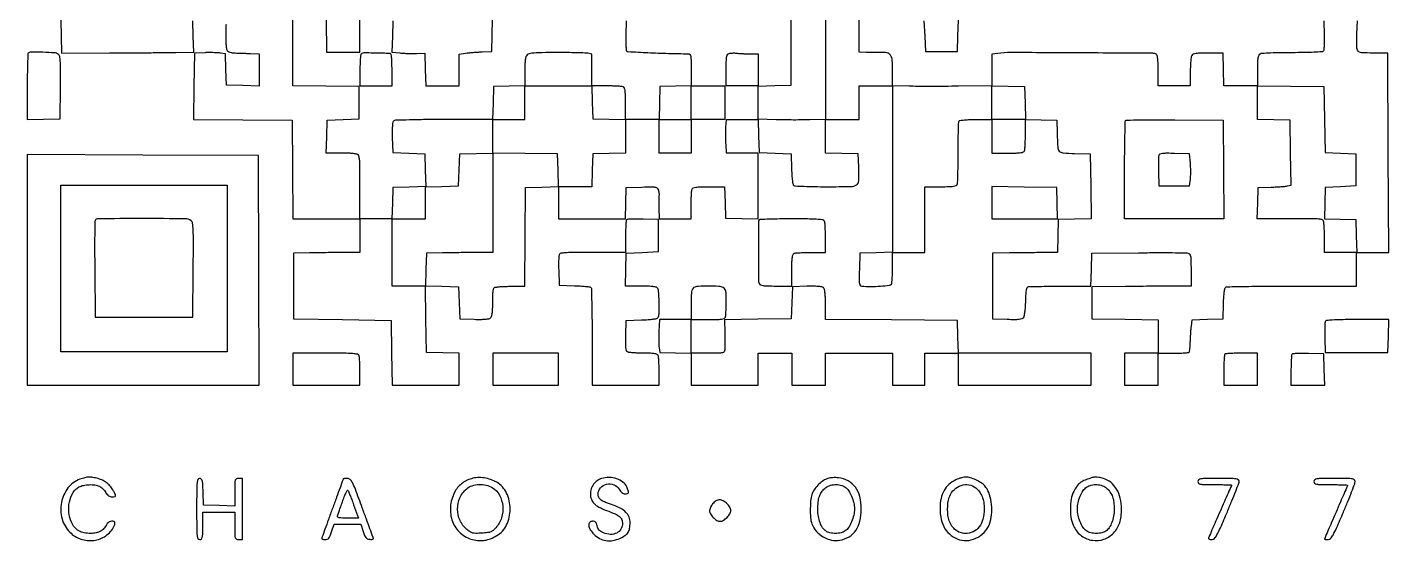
# Model space of a CAD drawing. Extents: x 179 to 1071, y 112 to 1107.
# Drawn here: x 179 to 1071, y 112 to 448 of the extents above; entities that cross this region are included whole.
import ezdxf

# ---------------------------------------------------------------- set-up
doc = ezdxf.new("R2010")
doc.units = 0

msp = doc.modelspace()

# ---------------------------------------------------------------- linework, layer by layer
for points in [[(702, 497.027706), (702, 442.547685), (702, 388.067663), (691.75, 387.783832, -0.004731), (686.981923, 387.69694, -0.002493), (681.059375, 387.674597, -0.00248), (674.994566, 387.712043, -0.003822), (669.75, 387.81054), (658, 388.121081), (658, 399.026709), (658, 409.932337), (668.75, 410.216168), (679.5, 410.5), (679.5, 442.5), (679.5, 474.5)], [(571.5, 452.5), (571.210352, 443.089648, 0.008055), (571.156654, 439.426942, 0.011889), (571.237748, 436.213125, 0.007219), (571.406881, 433.550798, 0.179583), (571.710352, 432.894746, 0.185337), (572.752469, 432.434798, 0.000748), (585.681974, 431.81845, 0.004015), (599.08223, 431.307527, 0.004237), (612.25, 431.022982, -0.239241), (613.1784, 430.536355, -0.113742), (613.707645, 429.255554, -0.037196), (613.949572, 426.60367, -0.004155), (614, 420.534983), (614, 410.069966), (603.75, 409.784983), (593.5, 409.5), (593.216168, 398.75), (592.932337, 388), (581.966168, 388), (571, 388), (571, 398.393011, 0.005351), (570.940414, 403.960143, 0.030363), (570.69735, 406.913621, 0.063068), (570.23239, 408.601595, 0.205218), (569.418213, 409.393011, 0.07203), (568.361889, 409.632106, 0.005915), (565.534475, 409.821697, 0.007831), (562.140776, 409.955695, 0.005951), (558.418213, 410), (549, 410), (549, 420.420545), (549, 430.841089), (546.25, 431.337605, 0.036417), (544.408747, 431.533184, 0.002417), (539.08538, 431.68328, 0.003482), (532.731606, 431.787438, 0.002596), (525.721505, 431.817137, 0.003179), (516.399903, 431.748971, 0.015877), (511.177823, 431.51162, 0.025032), (507.944543, 431.098034, 0.153212), (506.471505, 430.328648, 0.125257), (505.768133, 429.145022, 0.038106), (505.328325, 427.089553, 0.025619), (505.073636, 424.042376, 0.00804), (505, 419.463555), (505, 410.069966), (494.75, 409.784983), (484.5, 409.5), (484.216168, 398.75), (483.932337, 388), (452.216168, 387.984687, 0.002407), (439.966071, 387.919797, 0.003778), (429.438207, 387.733781, 0.001062), (420.293575, 387.483632, 0.134783), (419.211769, 387.152042, 0.19692), (418.604266, 386.294865, 0.033714), (418.278982, 384.282937, 0.023663), (418.138177, 381.195195, 0.006827), (418.211769, 376.417355), (418.5, 366.5), (429, 366), (439.5, 365.5), (439.783485, 354.784171), (440.06697, 344.068343), (429.283485, 343.784171), (418.5, 343.5), (418.215017, 333.25), (417.930034, 323), (407.465017, 323), (397, 323), (396.908897, 333.25, -0.002011), (396.88634, 337.885009, -0.00122), (396.895085, 343.367826, -0.001222), (396.930339, 348.807904, -0.002156), (396.989808, 353.300045, 0.008587), (396.991446, 357.642332, 0.018658), (396.811156, 360.971139, 0.020827), (396.483975, 363.41536, 0.130231), (395.958466, 364.550045, 0.149233), (394.887989, 365.254134, 0.038968), (392.851741, 365.683074, 0.025318), (389.730992, 365.930426, 0.007117), (384.843724, 366), (374.932337, 366), (375.216168, 376.75), (375.5, 387.5), (386, 388), (396.5, 388.5), (396.5, 399), (396.5, 409.5), (374.75, 409.769502), (353, 410.039005), (353, 442.553334), (353, 475.067663)], [(374.769888, 453.25), (375.039775, 432), (385.9622, 432), (396.884625, 432), (396.939239, 463.15124, 0.002127)], [(200.932742, 452.960029), (201.216371, 442.230014), (201.5, 431.5), (233, 431.619058, 0.000245), (245.92406, 431.67425, 0.000254), (258.708714, 431.741607, 0.000244), (269.783891, 431.810989, 0.001089), (276.284983, 431.869058), (288.069966, 432), (287.784983, 442.25), (287.5, 452.5)], [(309.315682, 450.197627, 0.035402), (309.070745, 447.679954, 0.006995), (309.015313, 443.143011, 0.009521), (309.086359, 439.729884, 0.012559), (309.288396, 436.624584, 0.010019), (309.571846, 434.061101, 0.108977), (309.923453, 433.089615, 0.138758), (310.563693, 432.515865, 0.042405), (311.787419, 432.040986, 0.037149), (313.366603, 431.702499, 0.026998), (315.158141, 431.553638, -0.000805), (317.228709, 431.490407, -0.000375), (319.913641, 431.40207, -0.000372), (322.73135, 431.30515, -0.00052), (325.25, 431.214023), (331, 431), (331, 420.466168), (331, 409.932337), (320.25, 410.216168), (309.5, 410.5), (309.215446, 420.711169), (308.930891, 430.922339), (305.715446, 431.450124, 0.026056), (304.019177, 431.638483, 0.007556), (301.388287, 431.752679, 0.007575), (298.415821, 431.791671, 0.008023), (295.5, 431.738954), (288.5, 431.5), (288.230536, 409.763879), (287.961073, 388.027758), (320.230536, 387.763879), (352.5, 387.5), (352.763853, 355.25), (353.027706, 323), (375.013853, 323), (397, 323), (397, 312), (397, 301), (385.75, 300.925726, 0.000756), (380.680609, 300.884593, 0.000467), (374.720312, 300.821651, 0.000468), (368.83123, 300.748444, 0.000842), (364, 300.675726), (353.5, 300.5), (353.5, 279), (353.5, 257.5), (385.5, 257), (417.5, 256.5), (417.769888, 235.25), (418.039775, 214), (440.019888, 214), (462, 214), (462, 224.466168), (462, 234.932337), (451.25, 235.216168), (440.5, 235.5), (440.230259, 257.335748), (439.960518, 279.171496), (450.730259, 278.835748), (461.5, 278.5), (462, 268), (462.5, 257.5), (471.850715, 257.211141, 0.009044), (475.957683, 257.15859, 0.018924), (479.150171, 257.296386, 0.020746), (481.513859, 257.587315, 0.132968), (482.600715, 258.083586, 0.151559), (483.265688, 259.104681, 0.036119), (483.681736, 261.113655, 0.025065), (483.9285, 264.120571, 0.007941), (484, 268.622445, -0.007031), (484.062523, 273.068568, -0.025706), (484.286399, 275.877848, -0.037987), (484.652471, 277.62218, -0.308235), (485.25, 278.11535, 0.009119), (485.801517, 278.176405, 0.006205), (486.426562, 278.265064, 0.006254), (487.02778, 278.365684, 0.012489), (487.5, 278.463035, -0.04467), (488.200358, 278.56102, -0.002025), (490.625618, 278.671865, -0.003374), (493.508206, 278.772433, -0.002409), (496.736147, 278.847686), (504.972294, 279), (505.236147, 311.25), (505.5, 343.5), (516.25, 343.783832), (527, 344.067663), (527, 333.533832), (527, 323), (548.965017, 323), (570.930034, 323), (571.215017, 333.25), (571.5, 343.5), (581.722245, 343.784677, -0.003488), (588.334543, 343.922669, -0.050684), (590.662172, 343.718733, -0.165802), (591.830539, 343.053969, -0.120322), (592.534088, 341.720206, -0.014931), (592.746531, 340.752221, -0.015552), (592.897539, 339.786309, -0.015411), (592.976104, 338.945432, -0.063258), (592.943422, 338.435529, 0.043569), (592.876339, 337.788254, 0.002158), (592.850897, 335.645124, 0.003471), (592.849335, 333.095394, 0.002501), (592.881579, 330.25), (593, 323), (603.5, 323), (614, 323), (614, 331.918213, -0.006277), (614.044331, 335.449196, -0.008159), (614.178303, 338.68135, -0.006338), (614.368222, 341.373807, -0.070946), (614.606989, 342.418213, -0.204941), (615.397244, 343.232062, -0.063222), (617.080782, 343.697172, -0.030449), (620.025624, 343.940347, -0.005378), (625.572006, 344), (635.930034, 344), (636.215017, 333.75), (636.5, 323.5), (647.25, 323.216168), (658, 322.932337), (658, 344.466168), (658, 366), (647.588821, 366), (637.177642, 366), (636.838821, 371.75, -0.008521), (636.73075, 374.332966, -0.005363), (636.688317, 377.353125, -0.005383), (636.710439, 380.325789, -0.009826), (636.80226, 382.75), (637.104519, 388), (647.518428, 388), (657.932337, 388), (658.216168, 377.25), (658.5, 366.5), (669, 366), (679.5, 365.5), (679.788805, 355.535034, 0.00836), (679.987032, 351.199826, 0.019108), (680.315749, 347.944063, 0.01918), (680.737468, 345.589, 0.199883), (681.288805, 344.800347, 0.130979), (682.272109, 344.490086, 0.002143), (688.087052, 344.252233, 0.005412), (694.889847, 344.07688, 0.003547), (702.730948, 344.015313, 0.003851), (718.726348, 344.126401, 0.135259), (722.282707, 345.162662, 0.252085), (723.813811, 347.809114, 0.01633), (723.795054, 357), (723.5, 365.5), (712.75, 365.783832), (702, 366.067663), (702, 377.033832), (702, 388), (713, 388), (724, 388), (724, 399), (724, 410), (734.997836, 410), (745.995672, 410), (745.982213, 355.533673), (745.968754, 301.067346), (735.234377, 300.783673), (724.5, 300.5), (724.216168, 289.75, 0.003787), (724.096428, 283.38925, 0.03711), (724.265201, 280.711219, 0.117919), (724.770434, 279.415829, 0.228032), (725.716168, 278.879639, 0.018888), (731.670336, 278.70335, 0.015344), (738.050698, 278.95141, 0.00813), (743.904989, 279.454965, 0.229704), (745.166069, 280.234465, 0.115966), (745.484271, 281.149452, 0.007401), (745.737902, 283.992312, 0.010529), (745.920319, 287.423008, 0.007624), (745.984687, 291.25), (746, 301), (756.5, 301), (767, 301), (767, 322.5), (767, 344), (777.393011, 344, 0.005548), (782.847127, 344.060521, 0.028856), (785.845765, 344.300585, 0.056089), (787.591489, 344.745678, 0.213844), (788.369202, 345.519741, 0.083016), (788.603245, 346.66985, 0.001854), (788.781072, 352.332118, 0.00414), (788.910111, 358.979916, 0.002782), (788.952381, 366.576708, -0.002787), (788.994503, 374.133165, -0.004325), (789.123586, 380.65189, -0.00141), (789.299584, 386.278283, -0.130606), (789.535207, 387.056967, -0.229468), (790.126712, 387.432853, -0.007408), (793.013867, 387.722984, -0.012896), (796.515436, 387.931742, -0.00844), (800.559017, 388), (811, 388), (811, 377), (811, 366), (821.393011, 366, 0.005351), (826.960143, 366.059586, 0.030363), (829.913621, 366.30265, 0.063068), (831.601595, 366.76761, 0.205218), (832.393011, 367.581787, 0.072102), (832.632129, 368.638915, 0.005887), (832.821697, 371.475801, 0.007809), (832.955696, 374.880803, 0.005929), (833, 378.616771), (833, 388.069966), (843.25, 387.784983), (853.5, 387.5), (853.75078, 379, 0.008001), (854.167162, 369.85434, 0.165236), (855.196667, 367.34273, 0.196929), (857.49116, 366.190479, 0.012174), (865.2603, 365.784869), (875.5, 365.5), (875.769789, 344.284032), (876.039577, 323.068065), (865.269789, 322.784032), (854.5, 322.5), (854.216168, 311.75), (853.932337, 301), (843.716168, 300.878498, -0.000018), (839.011865, 300.822715, -0.00001), (833.269749, 300.754941, -0.00001), (827.453221, 300.686515, -0.000016), (822.5, 300.628498), (811.5, 300.5), (811.5, 279), (811.5, 257.5), (821.099013, 257.215609, 0.007277), (825.762447, 257.145353, 0.02466), (828.801719, 257.293786, 0.036405), (830.805803, 257.639631, 0.159945), (831.808896, 258.269733, 0.130478), (832.259591, 259.244126, 0.01114), (832.678669, 261.989786, 0.01414), (833.01774, 265.338585, 0.010482), (833.209882, 269.054124, -0.006165), (833.420797, 273.952188, -0.03235), (833.743407, 276.626743, -0.067579), (834.233403, 278.10698, -0.26245), (835, 278.63465, -0.01907), (836.110313, 278.69176, -0.000368), (841.850999, 278.763631, -0.000888), (848.552126, 278.83069, -0.000595), (856.216168, 278.88465), (875.932337, 279), (876.216168, 289.75), (876.5, 300.5), (907, 300.779881, -0.001543), (918.833446, 300.851959, -0.002337), (929.128125, 300.834787, -0.000876), (937.982137, 300.763127, -0.057195), (939.5, 300.573771, -0.168817), (940.592675, 299.868988, -0.121614), (941.191055, 298.534141, -0.040844), (941.448808, 295.905343, -0.004024), (941.5, 289.544095), (941.5, 279.000412), (931, 278.939798, 0.000371), (925.512826, 278.904048, 0.00011), (917.121875, 278.841297, 0.000111), (907.692912, 278.766623, 0.000119), (898.5, 278.689593), (876.5, 278.5), (876.5, 268), (876.5, 257.5), (898.25, 257.230498), (920, 256.960995), (920, 245.980498), (920, 235), (909, 235), (898, 235), (898, 224.5), (898, 214), (909, 214), (920, 214), (920, 224.5), (920, 235), (929.940983, 235, 0.00746), (933.786464, 235.057378, 0.011518), (937.105837, 235.233054, 0.00599), (939.864695, 235.476159, 0.233445), (940.372299, 235.793375, 0.10677), (940.574085, 236.362294, 0.00702), (940.773561, 238.103455, 0.009921), (940.942349, 240.203897, 0.007236), (941.049745, 242.543375, -0.005029), (941.157143, 245.132315, -0.003738), (941.325846, 247.988754, -0.003778), (941.525526, 250.681363, -0.008533), (941.726907, 252.716215), (942.216955, 256.932429), (952.358477, 257.216215), (962.5, 257.5), (962.788805, 267.464966, -0.00836), (962.987032, 271.800174, -0.019108), (963.315749, 275.055937, -0.01918), (963.737468, 277.411, -0.199883), (964.288805, 278.199653, -0.137313), (965.327854, 278.513341, -0.000555), (977.555149, 278.747767, -0.002721), (991.46619, 278.923311, -0.001703), (1007.75, 278.984687), (1050, 279), (1050, 290), (1050, 301), (1060.507242, 301), (1071.014483, 301), (1070.757242, 366.25), (1070.5, 431.5), (1060.704844, 431.5, -0.013476), (1053.2306, 431.701484, -0.207462), (1050.977276, 432.826381, -0.175915), (1050.063646, 435.326274, -0.009205), (1050.204946, 444), (1050.5, 452.5)], [(418.5, 452.5), (418.215858, 442.326222), (417.931717, 432.152444), (423.215858, 431.587388, 0.012123), (425.636427, 431.387759, 0.00695), (428.563408, 431.258474, 0.00694), (431.511065, 431.210241, 0.01147), (434, 431.261166), (439.5, 431.5), (439.783832, 420.75), (440.067663, 410), (451.033832, 410), (462, 410), (462, 420.438727), (462, 430.877454), (466.25, 431.448949, -0.010327), (468.332379, 431.685292, -0.004259), (471.160937, 431.923001, -0.004211), (474.200212, 432.126638, -0.005402), (477, 432.260221), (483.5, 432.5), (483.769888, 453.75)], [(1028.5, 452.5), (1028.789648, 443.089648, -0.009807), (1028.830999, 439.383588, -0.014489), (1028.709317, 436.134328, -0.010478), (1028.477684, 433.48972, -0.170905), (1028.098579, 432.698579, -0.182987), (1027.175234, 432.282436, -0.003708), (1021.988374, 432.001854, -0.007832), (1015.625477, 431.804784, -0.004265), (1007.808932, 431.751878, 0.00449), (1000.283493, 431.697552, 0.006558), (993.657936, 431.503262, 0.003475), (988.075152, 431.227344, 0.108246), (986.75, 430.857762, 0.157393), (985.835999, 429.916928, 0.074994), (985.31719, 428.291722, 0.034302), (985.061, 425.475379, 0.005535), (985, 419.964816), (985, 410), (974.033832, 410), (963.067663, 410), (962.783832, 420.75), (962.5, 431.5), (952.712919, 431.5, 0.00665), (947.739107, 431.433843, 0.028066), (944.767521, 431.187479, 0.048144), (942.919948, 430.74503, 0.170654), (941.978232, 430, 0.109035), (941.605034, 428.965489, 0.009918), (941.304487, 426.223437, 0.012476), (941.090353, 422.902151, 0.009445), (941.015313, 419.25), (941, 410), (930.5, 410), (920, 410), (920, 419.940983, 0.007587), (919.930843, 424.498597, 0.021357), (919.698219, 427.677283, 0.025729), (919.330486, 429.856029, 0.19692), (918.75, 430.690983, 0.14305), (916.566987, 431.342999, 0.000165), (868.639782, 431.618128, 0.000618), (823.338077, 431.807246, 0.034081), (814.850181, 431.253079), (811, 430.736662), (811, 420.405517), (811, 410.074372), (789.25, 409.787186, -0.001714), (780.134477, 409.698071, -0.001561), (770.73125, 409.667736, -0.001561), (762.325826, 409.693111, -0.005064), (756.75, 409.783832), (746, 410.067663), (746, 419.462403, 0.017102), (745.749838, 426.774206, 0.12457), (744.666878, 430.083499, 0.20607), (742.40455, 431.631969, 0.05991), (738.097879, 431.951645, -0.005873), (735.994299, 431.880434, -0.003366), (733.455315, 431.841425, -0.003361), (730.90186, 431.836549, -0.005587), (728.75, 431.870953), (724, 432), (724, 442.519888), (724, 453.039775)]]:
    msp.add_lwpolyline(points, format="xyb")
msp.add_lwpolyline([(766.5, 452.5), (767, 442.5), (767.5, 432.5), (778, 432.5), (788.5, 432.5), (788.784613, 442.716519), (789.069227, 452.933039)])
for points in [[(179.666667, 431.333333, 0.189801), (179.3961, 430.711254, 0.001218), (179.195833, 424.585895, 0.004643), (179.048092, 417.538437, 0.002919), (179, 409.299502), (179, 387.932337), (189.75, 388.216168), (200.5, 388.5), (200.754296, 409, 0.002073), (200.852956, 420.948209, 0.01757), (200.686301, 426.317956, 0.038884), (200.252535, 429.311683, 0.180386), (199.313166, 430.75, 0.143383), (196.907412, 431.62949, 0.008995), (189.280927, 431.993331, 0.007458), (181.535771, 432.107706, 0.198873)], [(398.25, 431.305109, 0.251002), (397.653527, 430.622369, 0.027987), (397.291323, 428.515596, 0.021945), (397.064855, 425.304824, 0.006634), (397, 420.416667), (397, 410), (407.5, 410), (418, 410), (418, 420.5, 0.006056), (417.93905, 425.532059, 0.023286), (417.717785, 428.652656, 0.033386), (417.356909, 430.590712, 0.319693), (416.75, 431.10305, 0.012162), (411.995891, 431.378772, 0.005672), (405.82409, 431.516211, 0.002399), (399.62057, 431.554203, 0.090803)], [(652.625, 431), (658, 431), (658, 420.5), (658, 410), (647.5, 410), (637, 410), (637, 420.430449, -0.003643), (637.048058, 427.026798, -0.047291), (637.31514, 429.465501, -0.153586), (637.985312, 430.668161, -0.139048), (639.25, 431.328657, -0.032002), (640.317021, 431.480104, -0.015861), (641.683594, 431.542039, -0.015673), (643.109853, 431.516686, -0.022132), (644.375, 431.398208, 0.016691), (645.842189, 431.244695, 0.005661), (647.984375, 431.116974, 0.005622), (650.356321, 431.029203, 0.006436)], [(549.216168, 399.25), (549.5, 388.5), (560.25, 388.216168), (571, 387.932337), (571, 377), (571, 366.067663), (560.25, 365.783832), (549.5, 365.5), (549.216168, 354.75), (548.932337, 344), (538, 344), (527.067663, 344), (526.783832, 354.75), (526.5, 365.5), (505.25, 365.769888), (484, 366.039775), (484, 333.519888), (484, 301), (472.75, 300.925726, 0.000756), (467.680609, 300.884593, 0.000467), (461.720312, 300.821651, 0.000468), (455.83123, 300.748444, 0.000842), (451, 300.675726), (440.5, 300.5), (440.216168, 289.75), (439.932337, 279), (428.966168, 279), (418, 279), (418, 301), (418, 323), (429, 323), (440, 323), (440, 333.466168), (440, 343.932337), (450.75, 344.216168), (461.5, 344.5), (462, 355), (462.5, 365.5), (473.25, 365.783832), (484, 366.067663), (484, 377.033832), (484, 388), (494.5, 388), (505, 388), (505, 399), (505, 410), (526.966168, 410), (548.932337, 410)], [(1029, 388), (1029.5, 366.5), (1039.5, 366), (1049.5, 365.5), (1049.5, 355), (1049.5, 344.5), (1039.5, 344), (1029.5, 343.5), (1029.215407, 333.285365), (1028.930815, 323.07073), (1039.215407, 322.785365), (1049.5, 322.5), (1049.783832, 311.75), (1050.067663, 301), (1039.533832, 301), (1029, 301), (1028.984687, 310.75, 0.007993), (1028.917412, 314.581548, 0.010939), (1028.726302, 318.026457, 0.007917), (1028.45999, 320.877782, 0.114509), (1028.126581, 321.829429, 0.196609), (1027.220955, 322.472579, 0.032607), (1025.067193, 322.829141, 0.022473), (1021.717902, 323.009962, 0.006044), (1016.391893, 322.99349, -0.001772), (1011.475564, 322.936275, -0.001086), (1005.67828, 322.901944, -0.001088), (999.938622, 322.892906, -0.001939), (995.215017, 322.914061), (984.930034, 323), (985.215017, 333.25), (985.5, 343.5), (994, 343.75078, 0.004883), (997.420749, 343.885152, 0.00568), (1000.669884, 344.081597, 0.005082), (1003.412997, 344.30679, 0.033635), (1004.769818, 344.524806), (1007.039636, 345.048052), (1006.769818, 366.274026), (1006.5, 387.5), (995.75, 387.783832), (985, 388.067663), (985, 399.053334), (985, 410.039005), (1006.75, 409.769502), (1028.5, 409.5)], [(962.763853, 355.25), (963.027706, 323), (952.763853, 322.926805, -0.00126), (944.527276, 322.888824, -0.000694), (934.455126, 322.881746, -0.00058), (922.339842, 322.904102, -0.000334), (907.75, 322.957682), (898, 323), (898, 354.833333, -0.002001), (898.049029, 367.086392, -0.003231), (898.199888, 377.515513, -0.000593), (898.402981, 386.698691, -0.192864), (898.680468, 387.347135, -0.194926), (899.328722, 387.621499, -0.000608), (908.434599, 387.750224, -0.003285), (918.778546, 387.815907, -0.002034), (930.930468, 387.763802), (962.5, 387.5)], [(920.44275, 364.711405, 0.081149), (920.248444, 363.774362, 0.00524), (920.158923, 360.981301, 0.007536), (920.137209, 357.634347, 0.00554), (920.210159, 353.924983), (920.5, 344.5), (930.5, 344.5), (940.5, 344.5), (941.08534, 348.886315, 0.022863), (941.269448, 350.99849, 0.010307), (941.326793, 353.780045, 0.01018), (941.266834, 356.724741, 0.013684), (941.08534, 359.386315), (940.5, 365.5), (930.732592, 365.786422, 0.006215), (925.820487, 365.869374, 0.027145), (922.9185, 365.724677, 0.046335), (921.158442, 365.373938, 0.232847)], [(223.453816, 321.740243, 0.089548), (223.261817, 320.729866, 0.000598), (223.19019, 311.747155, 0.00234), (223.168607, 301.460077, 0.00149), (223.235201, 289.490243), (223.5, 258.5), (255.5, 258.5), (287.5, 258.5), (287.765726, 289.5, 0.001225), (287.879013, 308.006621, 0.012082), (287.71941, 315.793845, 0.024457), (287.315418, 320.099227, 0.201729), (286.324597, 321.75, 0.157681), (282.495237, 323.016106, 0.001671), (254.221233, 323.106234, 0.001077), (225.335041, 323.03952, 0.309316)], [(571.699448, 322.366114, 0.177451), (571.419778, 321.762931, 0.004898), (571.205463, 318.836713, 0.009512), (571.050668, 315.343898, 0.006317), (571, 311.333333), (571, 301), (559.75, 300.937986, -0.000938), (554.750755, 300.919806, -0.000622), (549.014063, 300.916842, -0.000626), (543.443158, 300.927875, -0.001221), (539, 300.95309, 0.008376), (535.267205, 300.920862, 0.011482), (531.912207, 300.758528, 0.008361), (529.138138, 300.513688, 0.119889), (528.211769, 300.182459, 0.19297), (527.605143, 299.309896, 0.033421), (527.279663, 297.285875, 0.023559), (527.138636, 294.189726, 0.006866), (527.211769, 289.417355), (527.5, 279.5), (537.489096, 279.210904, -0.007301), (541.375134, 279.041617, -0.010751), (544.780807, 278.769818, -0.006315), (547.608912, 278.446672, -0.166257), (548.284701, 278.115299, -0.191744), (548.612679, 277.353425, -0.000831), (548.849128, 268.247223, -0.003828), (549.022216, 257.847502, -0.002385), (549.073607, 245.654394), (549.056003, 214), (571.028001, 214), (593, 214), (593, 222.918213, 0.006277), (592.955669, 226.449196, 0.008159), (592.821697, 229.68135, 0.006338), (592.631778, 232.373807, 0.070946), (592.393011, 233.418213, 0.194682), (591.644645, 234.219983, 0.068336), (590.110608, 234.692539, 0.033702), (587.463534, 234.944731, 0.006483), (582.643011, 235.015313, -0.008261), (579.047029, 235.080753, -0.011234), (575.807342, 235.266219, -0.008287), (573.127797, 235.524864, -0.113628), (572.211769, 235.847958, -0.19692), (571.604266, 236.705135, -0.033714), (571.278982, 238.717063, -0.023663), (571.138177, 241.804805, -0.006827), (571.211769, 246.582645), (571.5, 256.5), (581.464966, 256.788805, 0.00836), (585.800174, 256.987032, 0.019108), (589.055937, 257.315749, 0.01918), (591.411, 257.737468, 0.199883), (592.199653, 258.288805, 0.137242), (592.980082, 260.872565, 0.01026), (592.98037, 268.292536, 0.008728), (592.695547, 275.79675, 0.184555), (591.8, 277.8, 0.151095), (590.798441, 278.328414, 0.019308), (588.362299, 278.688986, 0.018432), (585.054729, 278.925781, 0.008652), (580.766168, 279), (570.932337, 279), (571.216168, 289.75), (571.5, 300.5), (582, 301), (592.5, 301.5), (592.5, 312), (592.5, 322.5), (582.449448, 322.782781, 0.006672), (578.547259, 322.840477, 0.010046), (575.145783, 322.777033, 0.005301), (572.300668, 322.636532, 0.183378)], [(658.625219, 322.291886, 0.198119), (658.046154, 320.899911, 0.000654), (658.013039, 301.920228, 0.001255), (658.051146, 283.543864, 0.090703), (658.606989, 280.581787, 0.205218), (659.398405, 279.76761, 0.063068), (661.086379, 279.30265, 0.030363), (664.039857, 279.059586, 0.005351), (669.606989, 279), (680, 279), (680, 289.393011, -0.005351), (680.059586, 294.960143, -0.030363), (680.30265, 297.913621, -0.063068), (680.76761, 299.601595, -0.205218), (681.581787, 300.393011, -0.07203), (682.638111, 300.632106, -0.005915), (685.465525, 300.821697, -0.007831), (688.859224, 300.955695, -0.005951), (692.581787, 301), (702, 301), (702, 310.418213, 0.005776), (701.957037, 314.137365, 0.007651), (701.827045, 317.520538, 0.005686), (701.64332, 320.339747, 0.072617), (701.411218, 321.370767, 0.261147), (700.387278, 322.221912, 0.027677), (697.19409, 322.630549, 0.015719), (691.607176, 322.856967, 0.002195), (680.036437, 322.911107, 0.002815), (672.023198, 322.86831, 0.004486), (665.172667, 322.731685, 0.001137), (659.210036, 322.545669, 0.19023)], [(615.75, 277.919901, 0.150248), (614.838277, 276.931604, 0.072289), (614.319578, 275.269672, 0.033902), (614.062037, 272.429221, 0.005661), (614, 266.95031), (614, 257), (603.579004, 257), (593.158008, 257), (592.823005, 249.25, 0.007765), (592.734797, 246.062893, 0.007918), (592.746507, 242.895313, 0.007738), (592.842825, 240.145131, 0.032318), (593.033015, 238.5), (593.578029, 235.5), (603.789014, 235.215017), (614, 234.930034), (614, 224.465017), (614, 214), (636, 214), (658, 214), (658, 224.5), (658, 235), (669, 235), (680, 235), (680, 224.5), (680, 214), (691, 214), (702, 214), (702, 224.5), (702, 235), (724, 235), (746, 235), (746, 224.5), (746, 214), (756.5, 214), (767, 214), (767, 224.5), (767, 235), (778, 235), (789, 235), (789, 224.5), (789, 214), (832.5, 214), (876, 214), (876, 224.5), (876, 235), (832.533832, 235), (789.067663, 235), (788.783832, 245.75), (788.5, 256.5), (745.25, 256.760623), (702, 257.021245), (702, 266.888178, 0.007357), (701.929811, 271.658065, 0.0242), (701.685122, 274.796102, 0.035149), (701.271132, 276.875994, 0.154033), (700.600715, 277.916414, 0.132968), (699.513859, 278.412685, 0.020746), (697.150171, 278.703614, 0.018924), (693.957683, 278.84141, 0.009044), (689.850715, 278.788859), (680.5, 278.5), (680, 268), (679.5, 257.5), (657.690244, 257.230331), (635.880488, 256.960662), (636.006297, 248.230331, -0.001028), (636.049627, 244.722803, -0.001214), (636.075747, 241.403597, -0.00106), (636.085061, 238.600628, -0.007638), (636.066053, 237.25, -0.15749), (635.614629, 235.980962, -0.180944), (634.529323, 235.302638, -0.047129), (632.101853, 235.043371, -0.003053), (625, 235), (614, 235), (614, 246), (614, 257), (624.893011, 257, 0.005003), (630.756842, 257.058671, 0.029178), (633.833669, 257.300233, 0.06089), (635.585285, 257.763049, 0.209079), (636.393011, 258.581787, 0.069666), (636.631409, 259.612488, 0.006839), (636.821697, 262.16144, 0.008541), (636.955641, 265.220668, 0.006668), (637, 268.546604, 0.006834), (636.935436, 273.270383, 0.043834), (636.661445, 275.643532, 0.095633), (636.083189, 277.037415, 0.124505), (635.065741, 277.964816, 0.110734), (632.132562, 278.779213, 0.013147), (625.339553, 278.942053, 0.012736), (618.538123, 278.752946, 0.119094)], [(1029.428774, 255.674983, 0.081654), (1029.239658, 254.758353, 0.005045), (1029.154817, 251.970602, 0.007376), (1029.136178, 248.631743, 0.005394), (1029.210159, 244.924983), (1029.5, 235.5), (1050, 235.5), (1070.5, 235.5), (1070.783832, 246.25), (1071.067663, 257), (1050.502447, 257, 0.002631), (1039.97284, 256.944601, 0.013068), (1034.058858, 256.727711, 0.015137), (1030.329498, 256.379632, 0.277041)], [(353, 224.5), (353, 214), (375, 214), (397, 214), (397, 222.918213, 0.006277), (396.955669, 226.449196, 0.008159), (396.821697, 229.68135, 0.006338), (396.631778, 232.373807, 0.070946), (396.393011, 233.418213, 0.258697), (395.337463, 234.303854, 0.030015), (392.164693, 234.724422, 0.015901), (386.514173, 234.950434, 0.002045), (374.393011, 235), (353, 235)], [(963.666667, 234.333333, 0.177413), (963.400114, 233.758552, 0.004912), (963.195833, 230.973958, 0.009526), (963.048294, 227.649913, 0.006327), (963, 223.833333), (963, 214), (974, 214), (985, 214), (985, 224.5), (985, 235), (974.666667, 235, 0.006022), (970.658388, 234.951724, 0.009111), (967.172917, 234.804167, 0.004516), (964.245497, 234.600197, 0.178563)], [(1007.699448, 234.366114, 0.176241), (1007.420111, 233.767337, 0.005323), (1007.205463, 230.983588, 0.009942), (1007.050687, 227.652202, 0.006636), (1007, 223.833333), (1007, 214), (1018.034983, 214), (1029.069966, 214), (1028.784983, 224.25), (1028.5, 234.5), (1018.449448, 234.782781, 0.006672), (1014.547259, 234.840477, 0.010046), (1011.145783, 234.777033, 0.005301), (1008.300668, 234.636532, 0.183378)], [(213.5, 152.497852, 0.14519), (205.681632, 146.818469, 0.116968), (201.41551, 137.299167, 0.113565), (201.817629, 126.643632, 0.131123), (206.89606, 117.868646, 0.113634), (214.157237, 113.325343, 0.115923), (222.619121, 112.459324, 0.118971), (230.413909, 115.443742, 0.124193), (235.84263, 121.618517, 0.03346), (236.212395, 122.475891, 0.04406), (236.424827, 123.300218, 0.050882), (236.467443, 123.981444, 0.188744), (236.29815, 124.368517, 0.160671), (235.067851, 124.988491, 0.110544), (233.497943, 124.87521, 0.098839), (231.98126, 124.06766, 0.103167), (230.918144, 122.75, -0.063178), (229.161122, 120.178837, -0.08375), (226.957644, 118.404139, -0.078426), (224.177625, 117.375503, -0.048344), (220.70034, 117.022236, -0.04941), (216.258689, 117.441467, -0.081821), (212.73818, 118.751051, -0.088635), (210.014143, 121.027897, -0.068002), (207.943379, 124.316317, -0.084799), (206.241122, 130.793531, -0.0746), (206.668458, 137.776485, -0.081058), (209.011359, 143.784799, -0.140916), (212.871757, 147.433683, -0.068728), (215.868672, 148.493835, -0.041755), (219.607115, 148.941988, -0.041932), (223.333824, 148.76308, -0.07407), (226.287676, 147.914788, -0.057259), (227.32423, 147.290738, -0.029084), (228.47559, 146.292138, -0.028453), (229.557499, 145.110315, -0.037727), (230.391265, 143.914788, 0.041443), (231.299311, 142.633129, 0.065336), (232.292419, 141.724388, 0.07484), (233.377168, 141.185355, 0.078103), (234.556536, 141, 0.029429), (236.320197, 141.103896, 0.305593), (236.843486, 141.554445, 0.177798), (236.769701, 142.419134, 0.010678), (235.595014, 144.79966, 0.05054), (233.759472, 147.596725, 0.053283), (231.428978, 149.914159, 0.053088), (228.653157, 151.693551, 0.049506), (225.5, 152.898572, 0.021914), (222.031839, 153.682442, 0.053011), (219.414466, 153.872644, 0.053694), (216.835668, 153.507482, 0.022984)], [(290, 133, 0.001547), (290.039623, 120.192962, 0.023375), (290.275, 115.75, 0.089188), (290.8551, 113.714064, 0.286287), (292, 113, 0.17273), (293.084603, 113.386209, 0.168559), (293.694444, 114.375, 0.050222), (293.950933, 116.532834, 0.004487), (294, 122), (294, 131), (304.5, 131), (315, 131), (315, 122, 0.003707), (315.044005, 116.064536, 0.064117), (315.319444, 114.15, 0.224677), (316.049189, 113.306062, 0.104331), (317.5, 113), (320, 113), (320, 133), (320, 153), (317.5, 153, 0.104705), (316.049136, 152.692806, 0.224551), (315.319176, 151.846502, 0.063889), (315.043924, 149.925856, 0.003684), (315, 143.965017), (315, 134.930034), (304.75, 135.215017), (294.5, 135.5), (294.211067, 144.25, 0.005091), (293.987129, 149.431657, 0.04962), (293.654154, 151.597702, 0.154511), (293.022548, 152.608971, 0.178333), (291.961067, 153, 0.292447), (290.840289, 152.283157, 0.083947), (290.274513, 150.200368, 0.022857), (290.040206, 145.701619, 0.001583)], [(386, 152.657225, -0.08722), (385.952939, 152.389492, -0.000094), (383.946281, 146.861142, -0.000899), (381.689063, 140.680802, -0.000552), (379.008616, 133.407225, 0.001169), (376.328001, 126.105435, 0.001851), (374.06842, 119.833685, 0.000409), (372.109888, 114.319533, 0.082431), (372.008616, 113.75, 0.260495), (372.165427, 113.46171, 0.061817), (372.678877, 113.220313, 0.048147), (373.420991, 113.054529, 0.030901), (374.302456, 113, 0.103381), (375.542237, 113.259108, 0.118517), (376.505213, 113.988122, 0.069155), (377.374576, 115.409985, 0.016374), (378.402886, 118), (380.200861, 123), (388.924863, 123), (397.648865, 123), (399.11819, 118.25, 0.018065), (400.020852, 115.666385, 0.082363), (400.831847, 114.302953, 0.123726), (401.864268, 113.56021, 0.06555), (403.402738, 113.173062, 0.028948), (404.457564, 113.112094, 0.058008), (405.285537, 113.208599, 0.103181), (405.769022, 113.43477, 0.338193), (405.858979, 113.753145, -0.006282), (405.591433, 114.454781, -0.000051), (403.5492, 120.021279, -0.000184), (401.208956, 126.409356, -0.000119), (398.5, 133.817783, 0.002024), (393.97995, 146.034659, 0.028032), (392.084201, 150.343702, 0.094615), (390.573415, 152.293626, 0.181576), (388.75, 152.987699, 0.011702), (387.695657, 152.967739, 0.019319), (386.807813, 152.895696, 0.014023), (386.113296, 152.792404, 0.363643)], [(470.036535, 152.877046, 0.044111), (466.484504, 151.453529, 0.051998), (463.442509, 149.489815, 0.053581), (460.944301, 146.997631, 0.051997), (459.003852, 144.007551, 0.098763), (456.279098, 134.345083, 0.111113), (457.655992, 124.805794, 0.118834), (462.846715, 117.238449, 0.125037), (470.824636, 113.042069, 0.040139), (475.051835, 112.380639, 0.058616), (478.813458, 112.539177, 0.056493), (482.536046, 113.577794, 0.034203), (486.653951, 115.583906, 0.153846), (493.082665, 122.57115, 0.110651), (495.391817, 132.990956, 0.110094), (493.036803, 143.442631, 0.151078), (486.572984, 150.510096, 0.051269), (482.651558, 152.297371, 0.045788), (478.296807, 153.333938, 0.046917), (473.945413, 153.544729, 0.061988)], [(555.312913, 152.941135, 0.080547), (552.334595, 151.484172, 0.082539), (549.997996, 149.170751, 0.081382), (548.511675, 146.19532, 0.075359), (548, 142.819687, 0.088251), (548.608695, 139.397884, 0.106604), (550.350877, 136.646628, 0.079342), (553.52517, 134.305149, 0.030305), (558.56257, 132.076098, -0.012766), (564.249276, 129.79459, -0.068394), (567.101231, 128.070876, -0.127114), (568.504011, 126.177735, -0.096506), (569, 123.631935, -0.133743), (567.97818, 119.88019, -0.143813), (565.214221, 117.288151, -0.125869), (561.164289, 116.394312, -0.090894), (556.625882, 117.382957, -0.033425), (554.828634, 118.279238, -0.072763), (553.628001, 119.239664, -0.083088), (552.849581, 120.414844, -0.055517), (552.358856, 121.955719, 0.035778), (551.942194, 123.467567, 0.109162), (551.38187, 124.365459, 0.133612), (550.569189, 124.841373, 0.066126), (549.375, 125, 0.21302), (547.548723, 124.184946, 0.213332), (546.937269, 122.282012, 0.114242), (547.920197, 119.476189, 0.055292), (550.310276, 116.489724, 0.075071), (553.958684, 113.798553, 0.08249), (558.124765, 112.413017, 0.079589), (562.639213, 112.423769, 0.063899), (567.301782, 113.809294, 0.042873), (570.63718, 115.640818, 0.10083), (572.629646, 117.647041, 0.101622), (573.669478, 120.262369, 0.043998), (574, 124.011182, 0.093573), (573.300272, 127.717398, 0.098591), (571.30196, 130.836756, 0.080714), (567.88726, 133.397356, 0.042503), (562.985515, 135.454705, -0.016038), (557.892127, 137.282292, -0.065606), (555.027607, 138.875585, -0.115624), (553.535434, 140.640181, -0.11848), (553, 142.868065, -0.189021), (554.571643, 146.876847, -0.151101), (558.621521, 149.215023, -0.145907), (563.394528, 148.899032, -0.176186), (566.79651, 146.006323, 0.040709), (567.668969, 144.727514, 0.060471), (568.64127, 143.784858, 0.070627), (569.67977, 143.206547, 0.091321), (570.75, 143.006323, 0.070043), (572.244323, 143.212407, 0.269108), (572.871214, 143.86133, 0.148078), (572.808514, 145.074203, 0.020467), (571.845874, 147.438924, 0.122509), (569.314661, 150.625166, 0.083793), (565.214882, 152.803882, 0.076964), (560.27177, 153.640433, 0.077212)], [(703.604322, 153.005326, 0.071877), (700.71922, 151.618475, 0.042159), (697.724617, 149.217296, 0.041605), (695.113201, 146.284564, 0.060083), (693.376839, 143.282119, 0.07604), (692.399794, 139.495421, 0.021235), (692.042426, 133.368656, 0.021382), (692.208244, 127.219267, 0.072833), (693.061334, 123.3151, 0.091885), (695.966032, 118.510735, 0.078339), (700.548416, 114.748801, 0.079548), (705.994027, 112.622434, 0.10007), (711.396867, 112.54663, 0.08835), (717.464326, 114.842136, 0.108354), (721.87266, 118.980284, 0.095028), (724.521253, 125.046784, 0.05463), (725.423899, 133, 0.058862), (724.498033, 141.105872, 0.100406), (721.658323, 147.273956, 0.113335), (716.933165, 151.364121, 0.090523), (710.494902, 153.406823, 0.026557), (708.753454, 153.53518, 0.019671), (706.822897, 153.498756, 0.019997), (704.997959, 153.318986, 0.041623)], [(787.5, 152.119269, 0.072233), (782.913059, 149.148703, 0.085313), (779.659506, 145.139049, 0.077576), (777.727802, 139.953904, 0.048566), (777.04947, 133.5, 0.056726), (777.832081, 126.121242, 0.084236), (780.279995, 120.116129, 0.093645), (784.33055, 115.696875, 0.087991), (789.79991, 112.941802, 0.110101), (795.913138, 112.502257, 0.094342), (802.017372, 114.631855, 0.092753), (806.994597, 118.899327, 0.101909), (809.891347, 124.546924, 0.056196), (810.910293, 130.920165, 0.048798), (810.563532, 137.679586, 0.051395), (808.992, 143.796591, 0.093429), (806.345081, 148.207427, 0.071058), (804.04709, 150.151318, 0.031119), (800.534151, 152.061425, 0.031001), (796.843708, 153.509058, 0.078118), (794, 153.956076, 0.050421), (792.765654, 153.831284, 0.018475), (791.059375, 153.416514, 0.018096), (789.214845, 152.82242, 0.020678)], [(873.740524, 152.570688, 0.028924), (870.51748, 151.205777, 0.067062), (868.343035, 149.742476, 0.065021), (866.593972, 147.726692, 0.025865), (864.729436, 144.566898, 0.078413), (863.016703, 139.481616, 0.043332), (862.480105, 132.932602, 0.043262), (863.081705, 126.363585, 0.075916), (864.842861, 121.210771, 0.116209), (869.849633, 115.412313, 0.119094), (876.87463, 112.523963, 0.120929), (884.35802, 113.181766, 0.122283), (890.650999, 117.230679, 0.04979), (893.137059, 120.459057, 0.058356), (894.782726, 123.953386, 0.051847), (895.702008, 128.065096, 0.029097), (896, 133.181342, 0.059766), (895.168539, 140.112476, 0.076033), (892.719323, 146.06147, 0.085394), (888.895879, 150.485531, 0.104567), (884.056846, 153.000752, 0.019681), (881.038008, 153.712728, 0.058547), (878.922069, 153.872352, 0.057192), (876.799657, 153.538712, 0.018145)], [(946, 151, 0.200111), (946.456922, 149.904045, 0.151374), (947.625, 149.295455, 0.041619), (950.199618, 149.045807, 0.003368), (957, 149, -0.00346), (961.217906, 148.970809, -0.005766), (964.76875, 148.880691, -0.001334), (967.841658, 148.759019, -0.401894), (968, 148.593842, -0.103013), (967.93521, 148.282706, -0.000184), (965.796875, 143.375867, -0.001365), (963.375336, 137.865826, -0.000843), (960.5, 131.40087, 0.001674), (957.625166, 124.908025, 0.00263), (955.203125, 119.308118, 0.000677), (953.121707, 114.407043, 0.100398), (953, 113.807028, 0.245734), (953.162001, 113.497306, 0.0668), (953.669841, 113.237064, 0.051471), (954.406856, 113.058809, 0.033626), (955.28031, 113, 0.218352), (956.831077, 113.71113, 0.052231), (958.488002, 116.099483, 0.022468), (960.79669, 120.791954, 0.002786), (965.301432, 131.25, 0.003303), (968.266097, 138.370089, 0.004894), (970.762176, 144.653125, 0.002299), (972.805562, 150.020427, 0.093077), (973.021122, 151.25, 0.273997), (972.44263, 152.200064, 0.090315), (970.821824, 152.717201, 0.029225), (967.475566, 152.95276, 0.002961), (959.5, 153, 0.00255), (951.03185, 152.956805, 0.034233), (947.9375, 152.712963, 0.130799), (946.538325, 152.109491, 0.22979)], [(1022, 151, 0.200111), (1022.456922, 149.904045, 0.151374), (1023.625, 149.295455, 0.041619), (1026.199618, 149.045807, 0.003368), (1033, 149, -0.004268), (1037.217878, 148.963995, -0.007109), (1040.76875, 148.852852, -0.002021), (1043.807512, 148.70216, -0.398603), (1044, 148.49907, -0.100966), (1043.922128, 148.117369, -0.000265), (1041.796875, 143.132843, -0.001627), (1039.375221, 137.512168, -0.001012), (1036.5, 130.934497, 0.00088), (1033.624696, 124.36137, 0.001421), (1031.203125, 118.755392, 0.000202), (1029.068293, 113.768815, 0.101371), (1029, 113.435427, 0.329887), (1029.125957, 113.265293, 0.028044), (1029.687026, 113.127907, 0.028508), (1030.442278, 113.03142, 0.017518), (1031.338814, 113, 0.211598), (1032.923532, 113.702082, 0.057132), (1034.5636, 115.986967, 0.02346), (1036.832321, 120.5487, 0.00277), (1041.338814, 130.943836, 0.00385), (1044.274172, 137.968258, 0.005576), (1046.749526, 144.220668, 0.002999), (1048.747553, 149.531783, 0.088687), (1049, 150.943836, 0.219792), (1048.470512, 152.090171, 0.139454), (1047.108594, 152.711923, 0.035325), (1044.064652, 152.957574, 0.002477), (1035.5, 153, 0.00255), (1027.03185, 152.956805, 0.034233), (1023.9375, 152.712963, 0.130799), (1022.538325, 152.109491, 0.22979)], [(392.844828, 135.75), (395.962173, 127), (388.874098, 127, -0.008526), (385.456668, 127.058279, -0.03798), (383.46373, 127.278446, -0.088351), (382.439698, 127.666462, -0.357484), (382.229526, 128.25, 0.001996), (382.522927, 129.087539, 0.000125), (383.378033, 131.562116, 0.000185), (384.395061, 134.511193, 0.000137), (385.516546, 137.769968, -0.009643), (386.656252, 140.887763, -0.017467), (387.72562, 143.384455, -0.013648), (388.653114, 145.22446, -0.521014), (389.043774, 145.269968, -0.083665), (389.422743, 144.664412, -0.003092), (390.442364, 142.155866, -0.005547), (391.600804, 139.158343, -0.003861)], [(483.701451, 147.040484, -0.132185), (488.395711, 142.105483, -0.102145), (490.555552, 134.97126, -0.097451), (489.752572, 127.270717, -0.108175), (486.082788, 120.766626, -0.036422), (484.286021, 119.028632, -0.082227), (482.658947, 118.071195, -0.062047), (480.535184, 117.542785, -0.014084), (476.831913, 117.202032, -0.012543), (473.002689, 117.054513, -0.063614), (470.884883, 117.296211, -0.083882), (469.177257, 118.034472, -0.031027), (467.064061, 119.59955, -0.111861), (462.561953, 125.540328, -0.105661), (460.93871, 132.967951, -0.106113), (462.494815, 140.384438, -0.113746), (466.940751, 146.296691, -0.096441), (470.485311, 148.266449, -0.067749), (474.98792, 149.08411, -0.066192), (479.659471, 148.672692, -0.082062)], [(714.885708, 147.3675, -0.094233), (717.160197, 145.030633, -0.046083), (719.130844, 141.352528, -0.044302), (720.497181, 137.104801, -0.055724), (720.956076, 133, -0.055724), (720.497181, 128.895199, -0.044302), (719.130844, 124.647472, -0.046083), (717.160197, 120.969367, -0.094233), (714.885708, 118.6325, -0.099708), (712.230354, 117.471276, -0.050083), (708.578695, 117.055341, -0.050201), (704.944453, 117.372264, -0.106326), (702.352869, 118.465394, -0.092392), (700.123773, 120.738954, -0.058742), (698.427145, 124.046867, -0.051075), (697.357102, 128.160107, -0.03813), (697, 132.836029, -0.024184), (697.23315, 137.653536, -0.057443), (697.98512, 141.156169, -0.070154), (699.394617, 143.95646, -0.054302), (701.635837, 146.538309, -0.101052), (704.452656, 148.249807, -0.070634), (708.102713, 149.003148, -0.070371), (711.833216, 148.711541, -0.098439)], [(800.486321, 146.8321, -0.070161), (802.868384, 144.346776, -0.061272), (804.601633, 141.186884, -0.055105), (805.650321, 137.386057, -0.039799), (806, 133, -0.063709), (805.154445, 126.390837, -0.102022), (802.649315, 121.306873, -0.118914), (798.667976, 118.133755, -0.109482), (793.552233, 117, -0.085119), (790.262705, 117.564092, -0.082854), (787.314737, 119.193722, -0.076426), (784.872394, 121.826348, -0.058597), (783.063618, 125.3151, -0.064284), (782.242063, 128.779293, -0.031035), (782.048415, 133.34233, -0.031036), (782.42181, 137.903063, -0.063093), (783.37882, 141.364218, -0.103277), (786.441958, 145.826228, -0.113993), (790.937505, 148.498816, -0.120441), (795.950575, 148.848439, -0.124746)], [(886.364163, 146.538309, -0.055646), (888.617499, 143.928408, -0.065611), (890.094562, 141.020618, -0.056049), (890.915393, 137.466722, -0.028145), (891.18615, 132.861863, -0.043171), (890.807826, 128.359603, -0.049332), (889.660899, 124.194496, -0.054759), (887.88946, 120.764277, -0.093692), (885.647131, 118.465394, -0.106326), (883.055547, 117.372264, -0.050201), (879.421305, 117.055341, -0.050083), (875.769646, 117.471276, -0.099708), (873.114292, 118.6325, -0.094233), (870.839803, 120.969367, -0.046083), (868.869156, 124.647472, -0.044302), (867.502819, 128.895199, -0.055724), (867.043924, 133, -0.055724), (867.502819, 137.104801, -0.044302), (868.869156, 141.352528, -0.046083), (870.839803, 145.030633, -0.094233), (873.114292, 147.3675, -0.098439), (876.166784, 148.711541, -0.070371), (879.897287, 149.003148, -0.070634), (883.547344, 148.249807, -0.101052)], [(628.07258, 136.365141, 0.031183), (627.279349, 135.215995, 0.028513), (626.60882, 133.943035, 0.029668), (626.142809, 132.736141, 0.077447), (626, 131.819687, 0.145622), (626.607708, 129.777337, 0.055062), (628.51902, 127.454132, 0.055011), (630.903094, 125.594502, 0.139017), (633, 125, 0.139429), (635.13701, 125.607738, 0.057878), (637.511748, 127.488252, 0.057878), (639.392262, 129.86299, 0.139429), (640, 132, 0.140363), (639.365652, 134.215152, 0.063621), (637.440163, 136.572617, 0.063159), (634.954454, 138.395264, 0.127317), (632.618035, 139, 0.078979), (631.472099, 138.817854, 0.052567), (630.255442, 138.274092, 0.048808), (629.084289, 137.432903, 0.045999)]]:
    msp.add_lwpolyline(points, format="xyb", close=True)
for points in [[(636, 399), (636, 388), (625, 388), (614, 388), (614, 377), (614, 366), (603.5, 366), (593, 366), (593, 377), (593, 388), (603.5, 388), (614, 388), (614, 399), (614, 410), (625, 410), (636, 410)], [(832.783832, 398.75), (833.067663, 388), (822.033832, 388), (811, 388), (811, 399.033832), (811, 410.067663), (821.75, 409.783832), (832.5, 409.5)], [(179, 289.506286), (179, 214), (255.006326, 214), (331.012652, 214), (330.756326, 289.25), (330.5, 364.5), (254.75, 364.756286), (179, 365.012572)], [(310, 290.5), (310, 236), (255.5, 236), (201, 236), (201, 290.5), (201, 345), (255.5, 345), (310, 345)], [(811, 333.519888), (811, 323), (832.534983, 323), (854.069966, 323), (853.784983, 333.25), (853.5, 343.5), (832.25, 343.769888), (811, 344.039775)], [(484, 224.5), (484, 214), (505.5, 214), (527, 214), (527, 224.5), (527, 235), (505.5, 235), (484, 235)]]:
    msp.add_lwpolyline(points, close=True)

doc.saveas('drawing.dxf')
